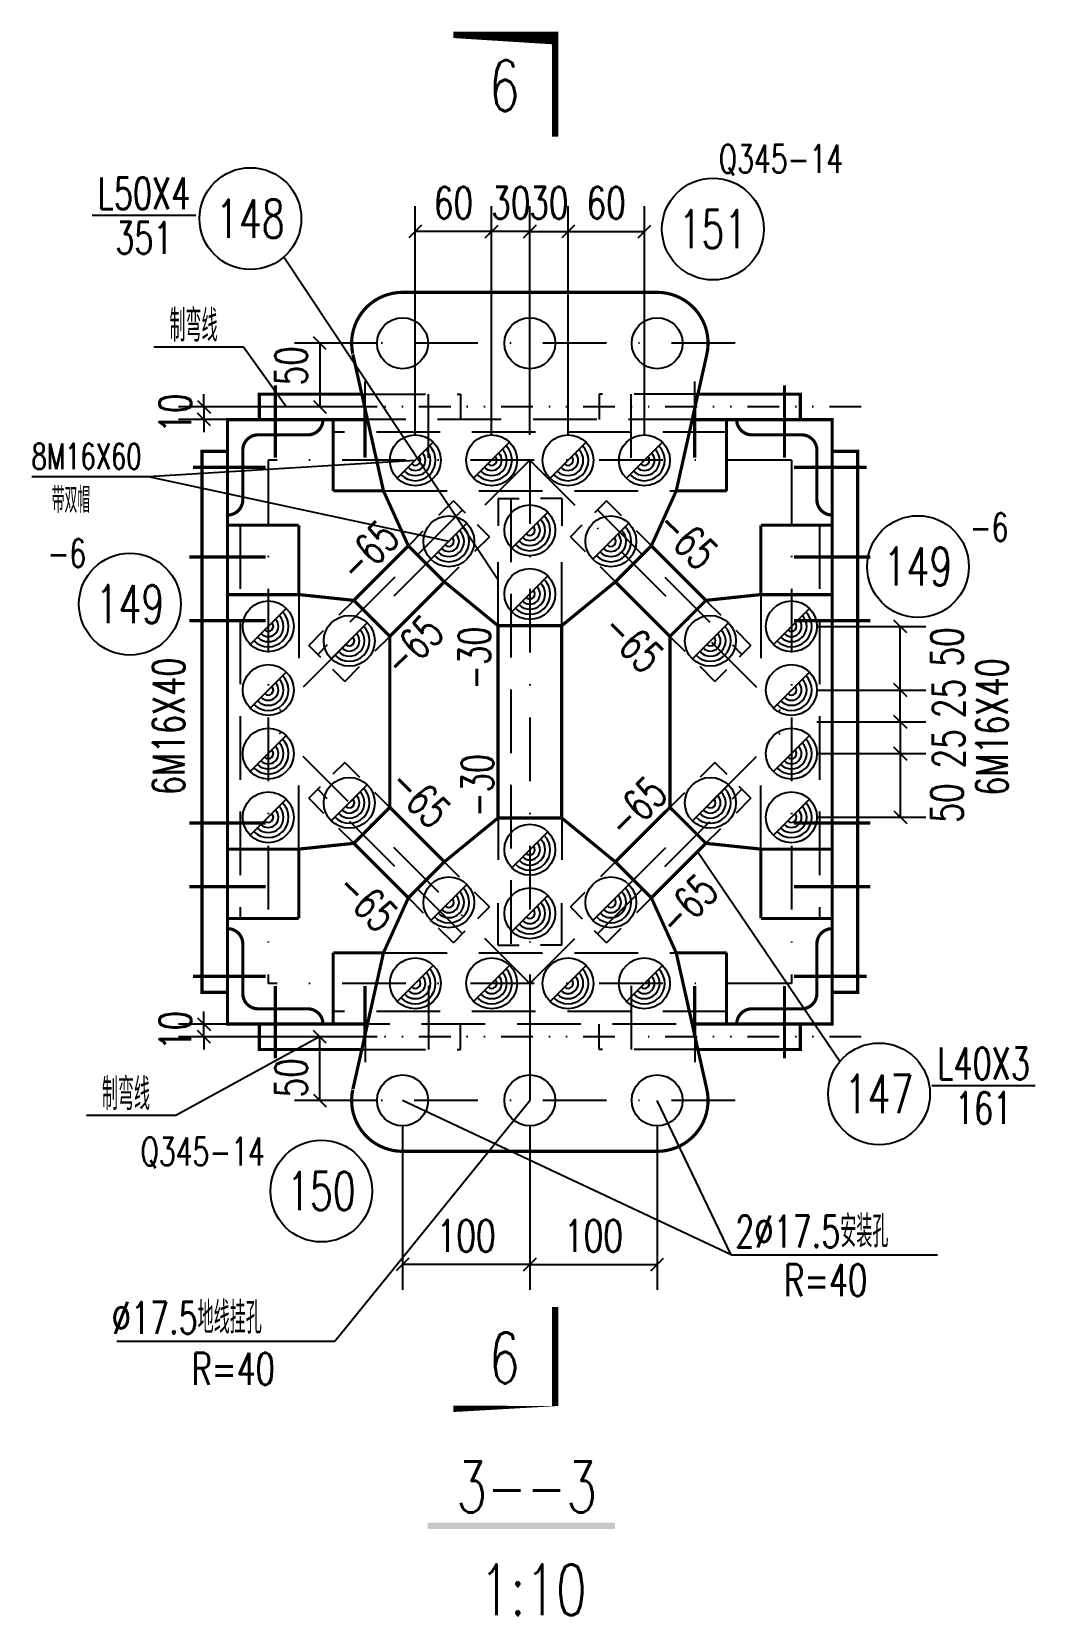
# Model space of a CAD drawing. Header units: millimetres. Extents: x 25940 to 26781, y -9515 to -8921.
# Drawn here: x 26395.2 to 26474, y -9141.4 to -9017 of the extents above; entities that cross this region are included whole.
import ezdxf
from ezdxf.enums import TextEntityAlignment as Align

# ---------------------------------------------------------------- set-up
doc = ezdxf.new("R2010")
doc.units = ezdxf.units.MM
doc.header["$LTSCALE"] = 10
for name, pattern in [('DASHDOT', [1, 0.5, -0.25, 0, -0.25]), ('DASHED', [0.75, 0.5, -0.25]), ('DIVIDE2', [0.625, 0.25, -0.125, 0, -0.125, 0, -0.125])]:
    doc.linetypes.add(name, pattern=pattern)
for name, color, linetype in [('$TD_AUDIT_GENERATED_(171)', 4, 'Continuous'), ('1', 1, 'DASHED'), ('2', 1, 'Continuous'), ('3', 1, 'Continuous'), ('5', 2, 'DASHDOT'), ('7', 3, 'DIVIDE2'), ('8', 3, 'Continuous')]:
    doc.layers.add(name, color=color, linetype=linetype)
doc.styles.add('DXT', font='simplex.shx', dxfattribs={"width": 0.72, "bigfont": 'hztxt.shx'})
doc.styles.get("Standard").update_dxf_attribs({"font": 'SIMPLEX.shx', "width": 0.7, "bigfont": 'gbhzfs.shx'})
doc.dimstyles.new('BZ$0', dxfattribs={"dimtxt": 2.5, "dimasz": 1, "dimexe": 2, "dimexo": 2, "dimgap": 1, "dimtad": 1, "dimdec": 0, "dimlfac": 20, "dimzin": 12, "dimdsep": 46, "dimtxsty": 'DXT', "dimblk": 'OBLIQUE', "dimcen": 0.09, "dimclrd": 1, "dimclre": 1, "dimclrt": 7, "dimadec": 4, "dimazin": 3, "dimtfac": 1.4, "dimtdec": 0, "dimtix": 1, "dimtmove": 2, "dimatfit": 3, "dimldrblk": 'OBLIQUE', "dimfxl": 1, "dimtolj": 1, "dimtzin": 0, "dimarcsym": 0})

# ---------------------------------------------------------------- blocks, each defined once
blk = doc.blocks.new('M16X40')
blk.add_line((-0.1414200067520142, -0.1414200067520142), (0.1414200067520142, 0.1414200067520142))
blk.add_circle((0, 0), 0.2000000029802322)
for radius in [0.1599984774463594, 0.1199988633531256, 0.0799992387231797, 0.0399996193615898]:
    blk.add_arc((0, 0), radius, 225.0000000000001, 45.00000000000005)
blk = doc.blocks.new('_Oblique')
at = {"color": 0, "linetype": 'ByBlock', "lineweight": -2}
blk.add_line((-0.5, -0.5), (0.5, 0.5), dxfattribs=at)
blk = doc.blocks.new('*D68')
at = {"color": 1, "lineweight": -2}
for p, q in [((26424.3378488183, -9102.99065270276), (26424.33784881815, -9115.87395587525)), ((26434.33784881836, -9102.99065270288), (26434.3378488182, -9115.87395587537)), ((26434.33784881823, -9113.87395587537), (26424.33784881817, -9113.87395587525))]:
    blk.add_line(p, q, dxfattribs=at)
at = {"layer": 'Defpoints', "color": 0}
for p in [(26424.33784881833, -9100.99065270276), (26434.33784881838, -9100.99065270288), (26424.33784881817, -9113.87395587525)]:
    blk.add_point(p, dxfattribs=at)
at = {"color": 1, "lineweight": -2}
for p, rotation in [((26424.33784881817, -9113.87395587525), 179.9999999993121), ((26434.33784881823, -9113.87395587537), 359.9999999993121)]:
    blk.add_blockref('_Oblique', p, dxfattribs=dict(at, rotation=rotation))
at = {"color": 7, "insert": (26429.33784881823, -9111.62395587531), "char_height": 2.5, "attachment_point": 5, "style": 'DXT'}
blk.add_mtext('\\A1;100', dxfattribs=at)
blk = doc.blocks.new('*D70')
at = {"color": 1, "lineweight": -2}
for p, q in [((26408.73795832995, -9094.99065270288), (26408.73795832995, -9093.99065270288)), ((26418.23545986152, -9094.99065270288), (26406.73795832995, -9094.99065270288)), ((26408.73795832995, -9095.99065270288), (26408.73795832995, -9094.99065270288)), ((26418.23545986152, -9095.99065270288), (26406.73795832995, -9095.99065270288)), ((26408.73795832995, -9095.99065270288), (26408.73795832995, -9096.99065270288))]:
    blk.add_line(p, q, dxfattribs=at)
at = {"layer": 'Defpoints', "color": 0}
for p in [(26408.73795832995, -9094.99065270288), (26420.23545986152, -9094.99065270288), (26420.23545986152, -9095.99065270288)]:
    blk.add_point(p, dxfattribs=at)
at = {"color": 1, "lineweight": -2}
for p, rotation in [((26408.73795832995, -9094.99065270288), 270), ((26408.73795832995, -9095.99065270288), 90)]:
    blk.add_blockref('_Oblique', p, dxfattribs=dict(at, rotation=rotation))
at = {"color": 7, "insert": (26406.48795832996, -9095.490652702876), "char_height": 2.5, "attachment_point": 5, "rotation": 90, "style": 'DXT'}
blk.add_mtext('\\A1;10', dxfattribs=at)
blk = doc.blocks.new('*D72')
at = {"color": 1, "lineweight": -2}
for p, q in [((26408.73795832995, -9046.490652702865), (26408.73795832995, -9045.490652702865)), ((26418.23545986152, -9046.490652702865), (26406.73795832995, -9046.490652702865)), ((26408.73795832995, -9046.490652702865), (26408.73795832995, -9047.490652702865)), ((26418.23545986152, -9047.490652702865), (26406.73795832995, -9047.490652702865)), ((26408.73795832995, -9047.490652702865), (26408.73795832995, -9048.490652702865))]:
    blk.add_line(p, q, dxfattribs=at)
at = {"layer": 'Defpoints', "color": 0}
for p in [(26420.23545986152, -9046.490652702865), (26408.73795832995, -9047.490652702865), (26420.23545986152, -9047.490652702865)]:
    blk.add_point(p, dxfattribs=at)
at = {"color": 1, "lineweight": -2}
for p, rotation in [((26408.73795832995, -9046.490652702865), 270), ((26408.73795832995, -9047.490652702865), 90)]:
    blk.add_blockref('_Oblique', p, dxfattribs=dict(at, rotation=rotation))
at = {"color": 7, "insert": (26406.48795832996, -9046.990652702862), "char_height": 2.5, "attachment_point": 5, "rotation": 90, "style": 'DXT'}
blk.add_mtext('\\A1;10', dxfattribs=at)
blk = doc.blocks.new('*D73')
at = {"color": 1, "lineweight": -2}
for p, q in [((26422.33784881833, -9041.490652702985), (26415.83999096635, -9041.490652702985)), ((26417.83999096635, -9041.490652702985), (26417.83999096635, -9046.490652702865)), ((26422.33784881833, -9046.490652702865), (26415.83999096635, -9046.490652702865))]:
    blk.add_line(p, q, dxfattribs=at)
at = {"layer": 'Defpoints', "color": 0}
for p in [(26424.33784881833, -9041.490652702985), (26417.83999096635, -9046.490652702865), (26424.33784881833, -9046.490652702865)]:
    blk.add_point(p, dxfattribs=at)
at = {"color": 1, "lineweight": -2}
for p, rotation in [((26417.83999096635, -9041.490652702985), 90), ((26417.83999096635, -9046.490652702865), 270)]:
    blk.add_blockref('_Oblique', p, dxfattribs=dict(at, rotation=rotation))
at = {"color": 7, "insert": (26415.58999096634, -9043.262047877746), "char_height": 2.5, "attachment_point": 5, "rotation": 90, "style": 'DXT'}
blk.add_mtext('\\A1;50', dxfattribs=at)
blk = doc.blocks.new('*D74')
at = {"color": 1, "lineweight": -2}
for p, q in [((26431.33784881843, -9048.69065270287), (26431.33784881843, -9030.707457614497)), ((26434.33784881838, -9048.69065270287), (26434.33784881838, -9030.707457614497)), ((26431.33784881843, -9032.707457614497), (26430.33784881843, -9032.707457614497)), ((26434.33784881838, -9032.707457614497), (26431.33784881843, -9032.707457614497)), ((26434.33784881838, -9032.707457614497), (26435.33784881838, -9032.707457614497))]:
    blk.add_line(p, q, dxfattribs=at)
at = {"layer": 'Defpoints', "color": 0}
for p in [(26431.33784881843, -9032.707457614497), (26431.33784881843, -9050.69065270287), (26434.33784881838, -9050.69065270287)]:
    blk.add_point(p, dxfattribs=at)
at = {"color": 1, "lineweight": -2}
blk.add_blockref('_Oblique', (26431.33784881843, -9032.707457614497), dxfattribs=at)
at = {"color": 1, "lineweight": -2, "rotation": 180}
blk.add_blockref('_Oblique', (26434.33784881838, -9032.707457614497), dxfattribs=at)
at = {"color": 7, "insert": (26432.83784881841, -9030.457457614497), "char_height": 2.5, "attachment_point": 5, "style": 'DXT'}
blk.add_mtext('\\A1;30', dxfattribs=at)
blk = doc.blocks.new('*D75')
at = {"color": 1, "lineweight": -2}
for p, q in [((26425.33784881844, -9048.69065270287), (26425.33784881844, -9030.707457614497)), ((26431.33784881843, -9048.69065270287), (26431.33784881843, -9030.707457614497)), ((26431.33784881843, -9032.707457614497), (26425.33784881844, -9032.707457614497))]:
    blk.add_line(p, q, dxfattribs=at)
at = {"layer": 'Defpoints', "color": 0}
for p in [(26425.33784881844, -9032.707457614497), (26425.33784881844, -9050.69065270287), (26431.33784881843, -9050.69065270287)]:
    blk.add_point(p, dxfattribs=at)
at = {"color": 1, "lineweight": -2, "rotation": 180}
blk.add_blockref('_Oblique', (26425.33784881844, -9032.707457614497), dxfattribs=at)
at = {"color": 1, "lineweight": -2}
blk.add_blockref('_Oblique', (26431.33784881843, -9032.707457614497), dxfattribs=at)
at = {"color": 7, "insert": (26428.33784881843, -9030.457457614497), "char_height": 2.5, "attachment_point": 5, "style": 'DXT'}
blk.add_mtext('\\A1;60', dxfattribs=at)
blk = doc.blocks.new('*D76')
at = {"color": 1, "lineweight": -2}
for p, q in [((26434.33784881838, -9048.69065270287), (26434.33784881838, -9030.707457614497)), ((26437.33784881833, -9048.69065270287), (26437.33784881833, -9030.707457614497)), ((26434.33784881838, -9032.707457614497), (26433.33784881838, -9032.707457614497)), ((26434.33784881838, -9032.707457614497), (26437.33784881833, -9032.707457614497)), ((26437.33784881833, -9032.707457614497), (26438.33784881833, -9032.707457614497))]:
    blk.add_line(p, q, dxfattribs=at)
at = {"layer": 'Defpoints', "color": 0}
for p in [(26437.33784881833, -9032.707457614497), (26434.33784881838, -9050.69065270287), (26437.33784881833, -9050.69065270287)]:
    blk.add_point(p, dxfattribs=at)
at = {"color": 1, "lineweight": -2}
blk.add_blockref('_Oblique', (26434.33784881838, -9032.707457614497), dxfattribs=at)
at = {"color": 1, "lineweight": -2, "rotation": 180}
blk.add_blockref('_Oblique', (26437.33784881833, -9032.707457614497), dxfattribs=at)
at = {"color": 7, "insert": (26435.83784881835, -9030.457457614497), "char_height": 2.5, "attachment_point": 5, "style": 'DXT'}
blk.add_mtext('\\A1;30', dxfattribs=at)
blk = doc.blocks.new('*D116')
at = {"color": 1, "lineweight": -2}
for p, q in [((26456.88784881839, -9071.240652702872), (26465.44333393518, -9071.240652702872)), ((26463.44333393518, -9071.240652702872), (26463.44333393518, -9073.740652702872)), ((26456.88784881839, -9073.740652702872), (26465.44333393518, -9073.740652702872))]:
    blk.add_line(p, q, dxfattribs=at)
at = {"layer": 'Defpoints', "color": 0}
for p in [(26454.88784881839, -9071.240652702872), (26454.88784881839, -9073.740652702872), (26463.44333393518, -9073.740652702872)]:
    blk.add_point(p, dxfattribs=at)
at = {"color": 1, "lineweight": -2}
for p, rotation in [((26463.44333393518, -9071.240652702872), 90), ((26463.44333393518, -9073.740652702872), 270)]:
    blk.add_blockref('_Oblique', p, dxfattribs=dict(at, rotation=rotation))
at = {"color": 7, "insert": (26467.23935575402, -9073.359425071278), "char_height": 2.5, "attachment_point": 5, "rotation": 90, "style": 'DXT'}
blk.add_mtext('\\A1;25', dxfattribs=at)
blk = doc.blocks.new('*D117')
at = {"color": 1, "lineweight": -2}
for p, q in [((26456.88784881839, -9073.740652702872), (26465.44333393518, -9073.740652702872)), ((26463.44333393518, -9073.740652702872), (26463.44333393518, -9078.740652702872)), ((26456.88784881839, -9078.740652702872), (26465.44333393518, -9078.740652702872))]:
    blk.add_line(p, q, dxfattribs=at)
at = {"layer": 'Defpoints', "color": 0}
for p in [(26454.88784881839, -9073.740652702872), (26454.88784881839, -9078.740652702872), (26463.44333393518, -9078.740652702872)]:
    blk.add_point(p, dxfattribs=at)
at = {"color": 1, "lineweight": -2}
for p, rotation in [((26463.44333393518, -9073.740652702872), 90), ((26463.44333393518, -9078.740652702872), 270)]:
    blk.add_blockref('_Oblique', p, dxfattribs=dict(at, rotation=rotation))
at = {"color": 7, "insert": (26467.10667288611, -9077.617808177585), "char_height": 2.5, "attachment_point": 5, "rotation": 90, "style": 'DXT'}
blk.add_mtext('\\A1;50', dxfattribs=at)
blk = doc.blocks.new('*D118')
at = {"color": 1, "lineweight": -2}
for p, q in [((26456.88784881839, -9068.740652702872), (26465.44333393518, -9068.740652702872)), ((26463.44333393518, -9071.240652702872), (26463.44333393518, -9068.740652702872)), ((26456.88784881839, -9071.240652702872), (26465.44333393518, -9071.240652702872))]:
    blk.add_line(p, q, dxfattribs=at)
at = {"layer": 'Defpoints', "color": 0}
for p in [(26454.88784881839, -9068.740652702872), (26463.44333393518, -9068.740652702872), (26454.88784881839, -9071.240652702872)]:
    blk.add_point(p, dxfattribs=at)
at = {"color": 1, "lineweight": -2}
for p, rotation in [((26463.44333393518, -9068.740652702872), 90), ((26463.44333393518, -9071.240652702872), 270)]:
    blk.add_blockref('_Oblique', p, dxfattribs=dict(at, rotation=rotation))
at = {"color": 7, "insert": (26467.23935575402, -9069.406451840707), "char_height": 2.5, "attachment_point": 5, "rotation": 90, "style": 'DXT'}
blk.add_mtext('\\A1;25', dxfattribs=at)

msp = doc.modelspace()

# ---------------------------------------------------------------- linework, layer by layer
for p, q in [((26408.08508261541, -9031.460905800373), (26399.96008261541, -9031.460905800373)), ((26474.04813581697, -9099.834687498966), (26465.92277179437, -9099.834687498966))]:
    msp.add_line(p, q)
at = {"color": 3}
for p, q in [((26415.01353018263, -9034.712914408585), (26431.83784881838, -9060.083723113805)), ((26404.80974778891, -9041.77547253675), (26411.8372335317, -9041.77547253675)), ((26411.8372335317, -9041.77547253675), (26415.22603498203, -9046.490652702869)), ((26404.36406806167, -9051.955455763395), (26425.33784881844, -9050.69065270287)), ((26404.36406806167, -9051.955455763395), (26427.97384881843, -9057.054652702882)), ((26404.36406806167, -9051.955455763395), (26404.36406806167, -9051.955455763395)), ((26458.69899575671, -9097.91926003957), (26447.49638874035, -9081.460112780973)), ((26434.33784881838, -9091.790652702875), (26434.33784881838, -9100.99065270288)), ((26406.53227781923, -9102.15896208988), (26417.74973316604, -9095.99065270288)), ((26419.02026731961, -9119.908520898456), (26434.33784881838, -9100.99065270288)), ((26450.16630775805, -9113.111206746784), (26424.33784881833, -9100.99065270276)), ((26450.16630775805, -9113.111206746784), (26444.33784881838, -9100.99065270288)), ((26399.50479207644, -9102.15896208988), (26406.53227781923, -9102.15896208988))]:
    msp.add_line(p, q, dxfattribs=at)
at = {"color": 2, "const_width": 0.4999999999999999}
for points in [[(26428.33693728751, -9017.258696850735), (26436.33693728752, -9017.25869685079), (26436.33693728748, -9025.25869685079)], [(26428.33693728751, -9125.222608555012), (26436.33693728752, -9125.222608554956), (26436.33693728748, -9117.222608554956)]]:
    msp.add_lwpolyline(points, dxfattribs=at)
at = {"const_width": 0.25}
for points in [[(26424.33784881838, -9037.490652702869, 0.4763334579669609), (26420.42352650383, -9042.314109331246)], [(26444.33784881835, -9037.490652702869, -0.4803516688461105), (26448.24106580028, -9042.365236713826)], [(26416.88784881844, -9048.690652702877, 0.414213562373095), (26418.0878488184, -9047.49065270288, 0.414213562373095)], [(26450.5878488184, -9047.49065270288, 0.414213562373095), (26451.78784881841, -9048.690652702877, 0.414213562373095)], [(26412.98784881842, -9048.690652702877, 0.414213562373095), (26411.78784881841, -9049.890652702874, 0.414213562373095)], [(26456.88784881844, -9049.890652702874, 0.414213562373095), (26455.68784881837, -9048.690652702877, 0.414213562373095)], [(26410.5878488184, -9054.99065270288, 0.414213562373095), (26411.78784881841, -9053.790652702883, 0.414213562373095)], [(26456.88784881844, -9053.790652702883, 0.414213562373095), (26458.0878488184, -9054.99065270288, 0.414213562373095)], [(26411.78784881841, -9088.690652702877, 0.414213562373095), (26410.5878488184, -9087.49065270288, 0.414213562373095)], [(26458.0878488184, -9087.49065270288, 0.414213562373095), (26456.88784881844, -9088.690652702877, 0.414213562373095)], [(26411.78784881841, -9092.590652702873, 0.414213562373095), (26412.98784881842, -9093.790652702883, 0.414213562373095)], [(26455.68784881837, -9093.790652702883, 0.414213562373095), (26456.88784881844, -9092.590652702873, 0.414213562373095)], [(26418.0878488184, -9094.99065270288, 0.414213562373095), (26416.88784881844, -9093.790652702883, 0.414213562373095)], [(26451.78784881841, -9093.790652702883, 0.414213562373095), (26450.5878488184, -9094.99065270288, 0.414213562373095)], [(26424.33784881838, -9104.99065270288, -0.4763334579669609), (26420.42352650383, -9100.1671960745)], [(26444.33784881835, -9104.99065270288, 0.4803516688461105), (26448.24106580028, -9100.116068691921)]]:
    msp.add_lwpolyline(points, format="xyb", dxfattribs=at)
for points, const_width in [([(26424.33784881833, -9037.490652702989), (26444.33784881835, -9037.490652702869)], 0.25), ([(26422.8378488183, -9053.090652702753), (26420.43463183652, -9042.365236713678)], 0.2499999999999999), ([(26445.8378488184, -9053.090652702873), (26448.24106580028, -9042.365236713824)], 0.25), ([(26421.58307090466, -9047.49065270288), (26413.0878488184, -9047.49065270288), (26413.0878488184, -9045.49065270288), (26421.1349359355, -9045.49065270288)], 0.25), ([(26414.3378488184, -9050.49065270288), (26414.3378488184, -9044.790652702868)], 0.25), ([(26447.09262673212, -9047.49065270288), (26455.5878488184, -9047.49065270288), (26455.5878488184, -9045.49065270288), (26447.54076170131, -9045.49065270288)], 0.25), ([(26454.3378488184, -9050.49065270288), (26454.3378488184, -9044.790652702868)], 0.25), ([(26421.38784881839, -9046.619388018315), (26421.38784881839, -9050.49065270288)], 0.25), ([(26447.28784881847, -9046.619388018027), (26447.28784881847, -9050.49065270288)], 0.25), ([(26410.5878488184, -9054.99065270288), (26410.5878488184, -9047.49065270288), (26418.0878488184, -9047.49065270288)], 0.25), ([(26418.88784881839, -9047.49065270288), (26418.88784881839, -9053.090652702886)], 0.25), ([(26421.58307090466, -9047.49065270288), (26418.88784881839, -9047.49065270288)], 0.25), ([(26449.78784881847, -9053.090652702886), (26449.78784881847, -9047.49065270288)], 0.25), ([(26458.0878488184, -9054.99065270288), (26458.0878488184, -9047.49065270288), (26450.5878488184, -9047.49065270288)], 0.25), ([(26412.98784881842, -9048.690652702877), (26416.88784881844, -9048.690652702877)], 0.25), ([(26455.68784881837, -9048.690652702877), (26451.78784881841, -9048.690652702877)], 0.25), ([(26410.5878488184, -9065.790652702868), (26410.5878488184, -9049.99065270288), (26408.5878488184, -9049.99065270288), (26408.5878488184, -9065.790652702868)], 0.25), ([(26411.78784881841, -9053.790652702883), (26411.78784881841, -9049.890652702874)], 0.25), ([(26456.88784881844, -9053.790652702883), (26456.88784881844, -9049.890652702874)], 0.25), ([(26458.0878488184, -9065.790652702868), (26458.0878488184, -9049.99065270288), (26460.0878488184, -9049.99065270288), (26460.0878488184, -9065.790652702868)], 0.25), ([(26413.5878488184, -9051.24065270288), (26407.88784881844, -9051.24065270288)], 0.25), ([(26455.0878488184, -9051.24065270288), (26460.78784881841, -9051.24065270288)], 0.25), ([(26418.88784881839, -9053.090652702886), (26422.83784881846, -9053.090652702886)], 0.25), ([(26422.83784881846, -9053.090652702886), (26424.79184881842, -9057.40865270287)], 0.25), ([(26443.88384881843, -9057.40865270287), (26445.8378488184, -9053.090652702886)], 0.25), ([(26445.8378488184, -9053.090652702886), (26449.78784881847, -9053.090652702886)], 0.25), ([(26416.18784881843, -9055.790652702868), (26410.5878488184, -9055.790652702868)], 0.25), ([(26410.5878488184, -9055.790652702868), (26410.5878488184, -9086.690652702877)], 0.25), ([(26416.18784881843, -9061.24065270288), (26416.18784881843, -9055.790652702868)], 0.25), ([(26452.48784881842, -9055.790652702868), (26458.0878488184, -9055.790652702868)], 0.25), ([(26452.48784881842, -9061.24065270288), (26452.48784881842, -9055.790652702868)], 0.25), ([(26424.79184881842, -9057.40865270287), (26420.5058488184, -9061.694652702878)], 0.25), ([(26424.79184881842, -9057.40865270287), (26427.6198488184, -9060.236652702877)], 0.25), ([(26441.05584881839, -9060.236652702877), (26443.88384881843, -9057.40865270287)], 0.25), ([(26443.88384881843, -9057.40865270287), (26448.16984881845, -9061.694652702878)], 0.25), ([(26413.5878488184, -9058.290652702868), (26407.5878488184, -9058.290652702868)], 0.25), ([(26461.0878488184, -9058.290652702868), (26455.0878488184, -9058.290652702868)], 0.25), ([(26423.33384881844, -9064.522652702872), (26427.6198488184, -9060.236652702877)], 0.25), ([(26427.61984881842, -9060.236652702886), (26431.8378488184, -9063.690652702862)], 0.25), ([(26436.8378488184, -9063.690652702862), (26441.05584881839, -9060.236652702877)], 0.25), ([(26445.34184881841, -9064.522652702872), (26441.05584881839, -9060.236652702877)], 0.25), ([(26410.5878488184, -9081.24065270288), (26410.5878488184, -9061.24065270288)], 0.25), ([(26410.5878488184, -9061.24065270288), (26416.18784881843, -9061.24065270288)], 0.25), ([(26416.18784881843, -9061.24065270288), (26420.5058488184, -9061.694652702878)], 0.25), ([(26420.5058488184, -9061.694652702878), (26423.33384881844, -9064.522652702872)], 0.25), ([(26448.16984881845, -9061.694652702878), (26445.34184881841, -9064.522652702872)], 0.25), ([(26452.48784881842, -9061.24065270288), (26448.16984881845, -9061.694652702878)], 0.25), ([(26458.0878488184, -9061.24065270288), (26452.48784881842, -9061.24065270288)], 0.25), ([(26458.0878488184, -9081.24065270288), (26458.0878488184, -9061.24065270288)], 0.25), ([(26413.5878488184, -9063.290652702868), (26407.5878488184, -9063.290652702868)], 0.25), ([(26431.8378488184, -9063.690652702862), (26431.8378488184, -9078.790652702883)], 0.25), ([(26431.8378488184, -9063.690652702862), (26436.8378488184, -9063.690652702862)], 0.25), ([(26436.8378488184, -9078.790652702883), (26436.8378488184, -9063.690652702862)], 0.25), ([(26461.0878488184, -9063.290652702868), (26455.0878488184, -9063.290652702868)], 0.25), ([(26423.33384881844, -9064.522652702872), (26423.33384881844, -9077.958652702873)], 0.25), ([(26445.34184881841, -9064.522652702872), (26445.34184881841, -9077.958652702873)], 0.25), ([(26410.5878488184, -9076.690652702877), (26410.5878488184, -9092.49065270288), (26408.5878488184, -9092.49065270288), (26408.5878488184, -9065.790652702868)], 0.25), ([(26458.0878488184, -9076.690652702877), (26458.0878488184, -9092.49065270288), (26460.0878488184, -9092.49065270288), (26460.0878488184, -9065.790652702868)], 0.25), ([(26458.0878488184, -9065.790652702868), (26458.0878488184, -9086.690652702877)], 0.25), ([(26423.33384881844, -9077.958652702873), (26420.5058488184, -9080.786652702882)], 0.25), ([(26423.33384881844, -9077.958652702873), (26427.6198488184, -9082.24465270288)], 0.25), ([(26445.34184881841, -9077.958652702873), (26441.05584881839, -9082.24465270288)], 0.25), ([(26445.34184881841, -9077.958652702873), (26448.16984881845, -9080.786652702882)], 0.25), ([(26413.5878488184, -9079.190652702877), (26407.5878488184, -9079.190652702877)], 0.25), ([(26427.6198488184, -9082.24465270288), (26431.8378488184, -9078.790652702883)], 0.25), ([(26431.8378488184, -9078.790652702883), (26436.8378488184, -9078.790652702883)], 0.25), ([(26436.8378488184, -9078.790652702883), (26441.05584881839, -9082.24465270288)], 0.25), ([(26461.0878488184, -9079.190652702877), (26455.0878488184, -9079.190652702877)], 0.25), ([(26416.18784881843, -9081.24065270288), (26410.5878488184, -9081.24065270288)], 0.25), ([(26420.5058488184, -9080.786652702882), (26416.18784881843, -9081.24065270288)], 0.25), ([(26416.18784881843, -9086.690652702877), (26416.18784881843, -9081.24065270288)], 0.25), ([(26424.79184881842, -9085.072652702875), (26420.5058488184, -9080.786652702882)], 0.25), ([(26443.88384881843, -9085.072652702875), (26448.16984881845, -9080.786652702882)], 0.25), ([(26448.16984881845, -9080.786652702882), (26452.48784881842, -9081.24065270288)], 0.25), ([(26452.48784881842, -9081.24065270288), (26458.0878488184, -9081.24065270288)], 0.25), ([(26452.48784881842, -9086.690652702877), (26452.48784881842, -9081.24065270288)], 0.25), ([(26424.79184881842, -9085.072652702875), (26427.6198488184, -9082.24465270288)], 0.25), ([(26441.05584881839, -9082.24465270288), (26443.88384881843, -9085.072652702875)], 0.25), ([(26413.5878488184, -9084.190652702877), (26407.5878488184, -9084.190652702877)], 0.25), ([(26461.0878488184, -9084.190652702877), (26455.0878488184, -9084.190652702877)], 0.25), ([(26422.83784881846, -9089.390652702874), (26424.79184881842, -9085.072652702875)], 0.25), ([(26443.88384881843, -9085.072652702875), (26445.8378488184, -9089.390652702874)], 0.25), ([(26410.5878488184, -9086.690652702877), (26416.18784881843, -9086.690652702877)], 0.25), ([(26458.0878488184, -9086.690652702877), (26452.48784881842, -9086.690652702877)], 0.25), ([(26410.5878488184, -9087.49065270288), (26410.5878488184, -9094.99065270288), (26418.0878488184, -9094.99065270288)], 0.25), ([(26458.0878488184, -9087.49065270288), (26458.0878488184, -9094.99065270288), (26450.5878488184, -9094.99065270288)], 0.25), ([(26411.78784881841, -9088.690652702877), (26411.78784881841, -9092.590652702873)], 0.25), ([(26456.88784881844, -9088.690652702877), (26456.88784881844, -9092.590652702873)], 0.25), ([(26418.88784881839, -9089.390652702874), (26422.83784881846, -9089.390652702874)], 0.25), ([(26418.88784881839, -9094.99065270288), (26418.88784881839, -9089.390652702874)], 0.25), ([(26422.8378488183, -9089.390652702994), (26420.43463183652, -9100.116068692068)], 0.2499999999999999), ([(26445.8378488184, -9089.390652702874), (26449.78784881847, -9089.390652702874)], 0.25), ([(26445.8378488184, -9089.390652702874), (26448.24106580028, -9100.116068691921)], 0.25), ([(26449.78784881847, -9089.390652702874), (26449.78784881847, -9094.99065270288)], 0.25), ([(26413.5878488184, -9091.24065270288), (26407.88784881844, -9091.24065270288)], 0.25), ([(26455.0878488184, -9091.24065270288), (26460.78784881841, -9091.24065270288)], 0.25), ([(26414.3378488184, -9091.99065270288), (26414.3378488184, -9097.690652702877)], 0.25), ([(26421.38784881839, -9091.99065270288), (26421.38784881839, -9095.861917387432)], 0.25), ([(26447.28784881847, -9091.99065270288), (26447.28784881847, -9095.861917387718)], 0.25), ([(26454.3378488184, -9091.99065270288), (26454.3378488184, -9097.690652702877)], 0.25), ([(26412.98784881842, -9093.790652702883), (26416.88784881844, -9093.790652702883)], 0.25), ([(26455.68784881837, -9093.790652702883), (26451.78784881841, -9093.790652702883)], 0.25), ([(26421.58307090466, -9094.99065270288), (26413.0878488184, -9094.99065270288), (26413.0878488184, -9096.99065270288), (26421.1349359355, -9096.99065270288)], 0.25), ([(26421.58307090466, -9094.99065270288), (26418.88784881839, -9094.99065270288)], 0.25), ([(26447.09262673212, -9094.99065270288), (26455.5878488184, -9094.99065270288), (26455.5878488184, -9096.99065270288), (26447.54076170131, -9096.99065270288)], 0.25), ([(26424.33784881833, -9104.99065270276), (26444.33784881835, -9104.99065270288)], 0.25)]:
    msp.add_lwpolyline(points, dxfattribs=dict(const_width=const_width))
for centre in [(26412.38441888453, -9031.698320939768), (26448.71839127837, -9032.519777550722), (26464.83089868195, -9059.04025404943), (26402.91875351265, -9061.9909041745), (26461.77360088574, -9100.47793221484), (26417.95594374663, -9108.11104691519)]:
    msp.add_circle(centre, 4)
msp.add_trace([(26426.30558166854, -9134.167619179136), (26426.30558166854, -9134.667619179136), (26441.02964176738, -9134.167619179136), (26441.02964176738, -9134.667619179136)])
at = {"layer": '1'}
for p, q in [((26421.1349359355, -9045.490652702869), (26428.88784881839, -9045.490652702869)), ((26421.38784881839, -9046.619388018315), (26421.38784881839, -9044.490652702869)), ((26426.38784881839, -9050.490652702869), (26426.38784881839, -9044.490652702869)), ((26428.88784881839, -9045.490652702869), (26428.88784881839, -9047.490652702869)), ((26447.54076170126, -9045.490652703142), (26439.78784881837, -9045.49065270298)), ((26439.78784881837, -9045.49065270298), (26439.78784881834, -9047.49065270298)), ((26442.28784881847, -9050.490652702869), (26442.28784881847, -9044.490652702869)), ((26447.28784881843, -9046.619388018475), (26447.28784881845, -9044.490652703029)), ((26447.09262673212, -9047.490652702869), (26421.58307090466, -9047.490652702869)), ((26449.78784881844, -9048.490652702876), (26418.8878488184, -9048.490652702876)), ((26422.83784881844, -9053.090652702886), (26445.8378488184, -9053.090652702886)), ((26428.32784881843, -9053.872652702885), (26427.16084881845, -9055.039652702872)), ((26428.32784881843, -9053.872652702885), (26429.26084881844, -9054.805652702871)), ((26431.83784881838, -9053.69065270288), (26433.48784881839, -9053.69065270288)), ((26431.83784881838, -9053.69065270288), (26431.83784881838, -9055.850652702884)), ((26432.83784881844, -9053.69065270288), (26432.83784881844, -9088.790652702883)), ((26436.83784881838, -9053.69065270288), (26435.18784881837, -9053.69065270288)), ((26436.83784881838, -9053.69065270288), (26436.83784881838, -9055.850652702884)), ((26440.34784881841, -9053.872652702885), (26439.4148488184, -9054.805652702871)), ((26440.34784881841, -9053.872652702885), (26441.51484881839, -9055.039652702872)), ((26429.0348488184, -9054.57965270287), (26417.67684881843, -9065.937652702898)), ((26439.64084881844, -9054.57965270287), (26450.99884881841, -9065.937652702898)), ((26411.58784881844, -9055.790652702872), (26411.58784881844, -9086.690652702873)), ((26424.79184881841, -9057.40865270287), (26425.9588488184, -9056.241652702884)), ((26431.15584881844, -9056.700652702875), (26429.98884881838, -9057.86765270288)), ((26431.15584881844, -9056.700652702875), (26430.22284881844, -9055.76765270287)), ((26437.5198488184, -9056.700652702875), (26438.4528488184, -9055.76765270287)), ((26437.5198488184, -9056.700652702875), (26438.68684881839, -9057.86765270288)), ((26443.88384881843, -9057.40865270287), (26442.71684881844, -9056.241652702884)), ((26457.0878488184, -9055.790652702872), (26457.0878488184, -9086.690652702873)), ((26427.61984881842, -9060.236652702877), (26428.78684881841, -9059.069652702874)), ((26431.83784881838, -9063.690652702862), (26431.83784881838, -9058.076652702875)), ((26436.83784881838, -9063.690652702873), (26436.83784881838, -9058.076652702875)), ((26441.05584881842, -9060.236652702877), (26439.88884881843, -9059.069652702874)), ((26416.18784881843, -9061.240652702872), (26416.18784881843, -9067.840652702873)), ((26420.50584881842, -9061.694652702881), (26419.33884881843, -9062.861652702868)), ((26448.16984881842, -9061.694652702881), (26449.33684881841, -9062.861652702868)), ((26452.48784881841, -9061.240652702872), (26452.48784881841, -9067.840652702873)), ((26416.9698488184, -9065.230652702883), (26418.13684881838, -9064.06365270288)), ((26451.70584881844, -9065.230652702883), (26450.53884881838, -9064.06365270288)), ((26416.9698488184, -9065.230652702883), (26417.9028488184, -9066.163652702871)), ((26423.33384881843, -9064.522652702872), (26422.16684881844, -9065.689652702877)), ((26445.34184881841, -9064.522652702872), (26446.5088488184, -9065.689652702877)), ((26451.70584881844, -9065.230652702883), (26450.77284881844, -9066.163652702871)), ((26419.7978488184, -9068.058652702875), (26418.8648488184, -9067.12565270287)), ((26419.7978488184, -9068.058652702875), (26420.96484881839, -9066.89165270287)), ((26448.87784881844, -9068.058652702875), (26447.71084881838, -9066.89165270287)), ((26448.87784881844, -9068.058652702875), (26449.81084881844, -9067.12565270287)), ((26416.18784881843, -9081.240652702872), (26416.18784881843, -9074.640652702874)), ((26419.7978488184, -9074.42265270287), (26418.8648488184, -9075.355652702874)), ((26419.7978488184, -9074.42265270287), (26420.96484881839, -9075.589652702874)), ((26448.87784881844, -9074.42265270287), (26447.71084881838, -9075.589652702874)), ((26448.87784881844, -9074.42265270287), (26449.81084881844, -9075.355652702874)), ((26452.48784881841, -9081.240652702872), (26452.48784881841, -9074.640652702874)), ((26416.9698488184, -9077.250652702878), (26417.9028488184, -9076.317652702874)), ((26429.0348488184, -9087.901652702876), (26417.67684881843, -9076.543652702849)), ((26439.64084881844, -9087.901652702876), (26450.99884881841, -9076.543652702849)), ((26451.70584881844, -9077.250652702878), (26450.77284881844, -9076.317652702874)), ((26416.9698488184, -9077.250652702878), (26418.13684881838, -9078.417652702885)), ((26423.33384881843, -9077.958652702873), (26422.16684881844, -9076.791652702868)), ((26445.34184881841, -9077.958652702873), (26446.5088488184, -9076.791652702868)), ((26451.70584881844, -9077.250652702878), (26450.53884881838, -9078.417652702885)), ((26431.83784881838, -9078.790652702883), (26431.83784881838, -9082.090652702882)), ((26436.83784881838, -9078.790652702883), (26436.83784881838, -9082.090652702882)), ((26420.50584881842, -9080.786652702882), (26419.33884881843, -9079.619652702875)), ((26448.16984881842, -9080.786652702882), (26449.33684881841, -9079.619652702875)), ((26427.61984881842, -9082.244652702884), (26428.78684881841, -9083.41165270287)), ((26441.05584881842, -9082.244652702884), (26439.88884881843, -9083.41165270287)), ((26424.79184881841, -9085.072652702875), (26425.9588488184, -9086.23965270288)), ((26431.15584881844, -9085.78065270287), (26429.98884881838, -9084.613652702881)), ((26437.5198488184, -9085.78065270287), (26438.68684881839, -9084.613652702881)), ((26443.88384881843, -9085.072652702875), (26442.71684881844, -9086.23965270288)), ((26431.15584881844, -9085.78065270287), (26430.22284881844, -9086.713652702874)), ((26431.83784881838, -9088.790652702883), (26431.83784881838, -9085.490652702883)), ((26436.83784881838, -9088.790652702883), (26436.83784881838, -9085.490652702883)), ((26437.5198488184, -9085.78065270287), (26438.4528488184, -9086.713652702874)), ((26428.32784881843, -9088.608652702878), (26427.16084881845, -9087.441652702873)), ((26428.32784881843, -9088.608652702878), (26429.26084881844, -9087.675652702874)), ((26440.34784881841, -9088.608652702878), (26439.4148488184, -9087.675652702874)), ((26440.34784881841, -9088.608652702878), (26441.51484881839, -9087.441652702873)), ((26431.83784881838, -9088.790652702883), (26433.48784881839, -9088.790652702883)), ((26436.83784881838, -9088.790652702883), (26435.18784881837, -9088.790652702883)), ((26422.83784881844, -9089.390652702878), (26445.8378488184, -9089.390652702878)), ((26426.38784881839, -9091.99065270288), (26426.38784881839, -9097.99065270288)), ((26442.28784881847, -9091.99065270288), (26442.28784881847, -9097.99065270288)), ((26449.78784881844, -9093.990652702869), (26418.8878488184, -9093.990652702869)), ((26445.8378488184, -9094.99065270288), (26421.58307090466, -9094.99065270288)), ((26428.88784881839, -9096.99065270288), (26428.88784881839, -9094.99065270288)), ((26439.78784881837, -9096.990652702765), (26439.78784881834, -9094.990652702765)), ((26421.38784881839, -9095.861917387432), (26421.38784881839, -9097.99065270288)), ((26447.28784881842, -9095.861917387612), (26447.28784881839, -9097.99065270306)), ((26421.1349359355, -9096.99065270288), (26428.88784881839, -9096.99065270288)), ((26447.54076170126, -9096.990652702607), (26439.78784881837, -9096.990652702765))]:
    msp.add_line(p, q, dxfattribs=at)
at = {"layer": '2'}
for centre in [(26424.33784881833, -9041.490652702989), (26434.33784881838, -9041.490652702869), (26444.33784881838, -9041.490652702869), (26424.33784881833, -9100.99065270276), (26434.33784881838, -9100.99065270288), (26444.33784881838, -9100.99065270288)]:
    msp.add_circle(centre, 2, dxfattribs=at)
at = {"layer": '5'}
for p, q in [((26450.46181719836, -9041.49065270288), (26416.97479169166, -9041.490652702989)), ((26434.33784881838, -9050.69065270287), (26413.78784881838, -9071.240652702872)), ((26413.78784881838, -9050.69065270287), (26413.78784881838, -9091.790652702875)), ((26454.88784881839, -9050.69065270287), (26413.78784881838, -9050.69065270287)), ((26434.33784881838, -9050.69065270287), (26434.33784881838, -9091.790652702875)), ((26434.33784881838, -9050.69065270287), (26454.88784881839, -9071.240652702872)), ((26454.88784881839, -9050.69065270287), (26454.88784881839, -9091.790652702875)), ((26434.33784881838, -9091.790652702875), (26413.78784881838, -9071.240652702872)), ((26434.33784881838, -9091.790652702875), (26454.88784881839, -9071.240652702872)), ((26454.88784881839, -9091.790652702875), (26413.78784881838, -9091.790652702875)), ((26450.46181719836, -9100.990652702869), (26416.97479169166, -9100.99065270276))]:
    msp.add_line(p, q, dxfattribs=at)
at = {"layer": '7'}
for p, q in [((26460.37420050348, -9046.490652702869), (26411.40723892533, -9046.490652702869)), ((26460.37420050348, -9095.99065270288), (26411.40723892533, -9095.99065270288))]:
    msp.add_line(p, q, dxfattribs=at)
at = {"layer": '8'}
for p, q in [((26395.20160931735, -9051.955455763395), (26404.36406806167, -9051.955455763395)), ((26450.16630775805, -9113.111206746784), (26466.36619102273, -9113.111206746784)), ((26401.87846602408, -9119.908520898456), (26419.02026731961, -9119.908520898456))]:
    msp.add_line(p, q, dxfattribs=at)

# ---------------------------------------------------------------- block references
at = {"layer": '2', "xscale": 10, "yscale": 10, "zscale": 10}
for p in [(26425.33784881844, -9050.69065270287), (26431.33784881843, -9050.69065270287), (26437.33784881841, -9050.69065270287), (26443.3378488184, -9050.69065270287), (26434.33784881838, -9056.19065270288), (26427.97384881843, -9057.054652702882), (26440.70184881841, -9057.054652702882), (26434.33784881838, -9061.19065270288), (26413.78784881838, -9063.740652702872), (26454.88784881839, -9063.740652702872), (26420.15184881841, -9064.876652702878), (26448.52384881843, -9064.876652702878), (26413.78784881838, -9068.740652702872), (26454.88784881839, -9068.740652702872), (26413.78784881838, -9073.740652702872), (26454.88784881839, -9073.740652702872), (26420.15184881841, -9077.604652702885), (26448.52384881843, -9077.604652702885), (26413.78784881838, -9078.740652702872), (26454.88784881839, -9078.740652702872), (26434.33784881838, -9081.290652702883), (26427.97384881843, -9085.426652702881), (26440.70184881841, -9085.426652702881), (26434.33784881838, -9086.290652702883), (26425.33784881844, -9091.790652702875), (26431.33784881843, -9091.790652702875), (26437.33784881841, -9091.790652702875), (26443.3378488184, -9091.790652702875)]:
    msp.add_blockref('M16X40', p, dxfattribs=at)

# ---------------------------------------------------------------- texts
at = {"layer": '$TD_AUDIT_GENERATED_(171)', "width": 0.7}
for s, p in [('148', (26412.38441888453, -9031.698320939768)), ('151', (26448.71851127837, -9032.519761050724)), ('149', (26464.83092808744, -9059.04025404943)), ('149', (26402.91878291814, -9061.9909041745)), ('147', (26461.77377488576, -9100.477992214834)), ('150', (26417.95606374664, -9108.111030415192))]:
    msp.add_text(s, height=3, dxfattribs=at).set_placement(p, align=Align.MIDDLE_CENTER)
at = {"color": 2, "width": 0.7}
msp.add_text('6', height=4, rotation=359.9999999997916, dxfattribs=at).set_placement((26432.3369372875, -9021.258696850746), align=Align.MIDDLE)
at = {"width": 0.7}
for s, height, p in [('Q345-14', 2.2, (26449.17397332611, -9028.10434207766)), ('-6', 2.2, (26468.89795321712, -9057.040254049432)), ('-6', 2.2, (26396.44816727882, -9059.0844994006)), ('Q345-14', 2.2, (26403.74744374665, -9106.111046915192)), ('2%%c17.5\\M+5B0B2\\M+5D7B0\\M+5BFD7', 2.5, (26450.4766278502, -9112.533856156513)), ('R=40', 2.5, (26454.31658465483, -9116.367990810002)), ('%%c17.5\\M+5B5D8\\M+5CFDF\\M+5B9D2\\M+5BFD7', 2.5, (26401.49172176769, -9119.316965860007)), ('R=40', 2.5, (26407.77870848809, -9123.330441917717)), ('3--3', 4, (26428.56827154372, -9133.359021072802)), ('1:10', 4, (26430.39545734213, -9141.449171879913))]:
    msp.add_text(s, height=height, dxfattribs=at).set_placement(p)
for s, p in [('L50X4', (26404.02258261541, -9030.960905800379)), ('351', (26404.02258261541, -9034.460905800399))]:
    msp.add_text(s, height=2.5, dxfattribs=at).set_placement(p, align=Align.CENTER)
for s, rotation, p in [('-65', 45.00000000066325, (26422.51435432196, -9058.73728040843)), ('-65', 314.9999999999263, (26445.80735256258, -9057.741771901794)), ('-65', 45.00000000066325, (26426.01207869272, -9066.17173924266)), ('-30', 90, (26431.23363154602, -9066.238243787946)), ('-65', 314.9999999999263, (26441.52608678283, -9065.85498445555)), ('-30', 90, (26431.47896848571, -9076.248367886992)), ('-65', 314.9999999993368, (26424.80635396989, -9078.043796085018)), ('-65', 45.0000000000737, (26443.5735137266, -9078.839573545907)), ('-65', 314.9999999993368, (26420.64741545169, -9086.20540964155)), ('-65', 45.0000000000737, (26447.57511951555, -9086.507300456917)), ('L40X3', 359.9999999998957, (26469.98545380568, -9099.334409451281)), ('161', 359.9999999998957, (26469.98545380566, -9102.834588018131))]:
    msp.add_text(s, height=2.5, rotation=rotation, dxfattribs=at).set_placement(p, align=Align.CENTER)
at = {"color": 2, "width": 0.7}
msp.add_text('6', height=4, dxfattribs=at).set_placement((26432.3369372875, -9121.222608555), align=Align.MIDDLE)
at = {"layer": '2', "width": 0.7}
for s, p in [('8M16X60', (26395.19284947891, -9051.37760081108)), ('\\M+5B4F8\\M+5CBAB\\M+5C3B1                        ', (26396.77142786439, -9054.818783877634))]:
    msp.add_text(s, height=2, rotation=359.9600942688685, dxfattribs=at).set_placement(p)
at = {"layer": '3', "width": 0.7}
for p in [(26407.91477463854, -9041.36483440728), (26402.60981892608, -9101.74832396041)]:
    msp.add_text('\\M+5D6C6\\M+5CDE4\\M+5CFDF', height=2.5, dxfattribs=at).set_placement(p, align=Align.CENTER)
for p in [(26407.95883769646, -9071.597775521563), (26472.64501489492, -9071.647596717396)]:
    msp.add_text('6M16X40', height=2.5, rotation=90, dxfattribs=at).set_placement(p, align=Align.BOTTOM_CENTER)

# ---------------------------------------------------------------- dimensions: what is measured, and where the dimension line sits
at = {"color": 3}
for p1, p2, distance, text, picture, middle in [((26431.33784881843, -9050.69065270287), (26425.33784881844, -9050.69065270287), -17.983195088372668, '60', '*D75', (26428.33784881843, -9030.457457614497)), ((26434.33784881838, -9050.69065270287), (26431.33784881843, -9050.69065270287), -17.983195088372668, '30', '*D74', (26432.83784881841, -9030.457457614497)), ((26434.33784881838, -9050.69065270287), (26437.33784881833, -9050.69065270287), 17.983195088372668, '30', '*D76', (26435.83784881835, -9030.457457614497)), ((26420.23545986152, -9046.490652702865), (26420.23545986152, -9047.490652702865), -11.49750153156856, '10', '*D72', (26406.48795832996, -9046.990652702862)), ((26420.23545986152, -9095.99065270288), (26420.23545986152, -9094.99065270288), 11.49750153156856, '10', '*D70', (26406.48795832996, -9095.490652702876)), ((26434.33784881838, -9100.99065270288), (26424.33784881833, -9100.99065270276), 12.883303172489832, '100', '*D68', (26429.33784881823, -9111.62395587531))]:
    dim = msp.add_aligned_dim(p1=p1, p2=p2, distance=distance, text=text, dimstyle='BZ$0', dxfattribs=at)
    dim.commit()
    dim.dimension.update_dxf_attribs({"geometry": picture, "text_midpoint": middle})
for p1, p2, distance, text in [((26437.33784881833, -9050.69065270287), (26443.33784881832, -9050.69065270287), 17.983195088372668, '60'), ((26434.33784881835, -9100.99065270288), (26444.33784881838, -9100.990652702982), -12.883303172489834, '100')]:
    msp.add_aligned_dim(p1=p1, p2=p2, distance=distance, text=text, dimstyle='BZ$0', dxfattribs=at).render()
dim = msp.add_linear_dim(base=(26417.83999096635, -9046.490652702865), p1=(26424.33784881833, -9041.490652702985), p2=(26424.33784881833, -9046.490652702865), angle=270, text='50', dimstyle='BZ$0', dxfattribs=at)
dim.commit()
dim.dimension.update_dxf_attribs({"geometry": '*D73', "text_midpoint": (26415.58999096634, -9043.262047877746), "dimtype": 129})
msp.add_linear_dim(base=(26463.44333393518, -9063.740652702872), p1=(26454.88784881839, -9068.740652702872), p2=(26454.88784881839, -9063.740652702872), angle=90, location=(26467.10667288611, -9065.356983953585), text='50', dimstyle='BZ$0').render()
for base, p1, p2, angle, text, picture, middle in [((26463.44333393518, -9068.740652702872), (26454.88784881839, -9071.240652702872), (26454.88784881839, -9068.740652702872), 90, '25', '*D118', (26467.23935575402, -9069.406451840707)), ((26463.44333393518, -9073.740652702872), (26454.88784881839, -9071.240652702872), (26454.88784881839, -9073.740652702872), 270, '25', '*D116', (26467.23935575402, -9073.359425071278)), ((26463.44333393518, -9078.740652702872), (26454.88784881839, -9073.740652702872), (26454.88784881839, -9078.740652702872), 270, '50', '*D117', (26467.10667288611, -9077.617808177585))]:
    dim = msp.add_linear_dim(base=base, p1=p1, p2=p2, angle=angle, text=text, dimstyle='BZ$0')
    dim.commit()
    dim.dimension.update_dxf_attribs({"geometry": picture, "text_midpoint": middle, "dimtype": 129})
msp.add_linear_dim(base=(26417.83999096635, -9095.99065270288), p1=(26424.33784881833, -9100.99065270276), p2=(26424.33784881833, -9095.99065270288), angle=90, location=(26415.58999096634, -9099.219257527999), text='50', dimstyle='BZ$0', dxfattribs=at).render()

doc.saveas('drawing.dxf')
